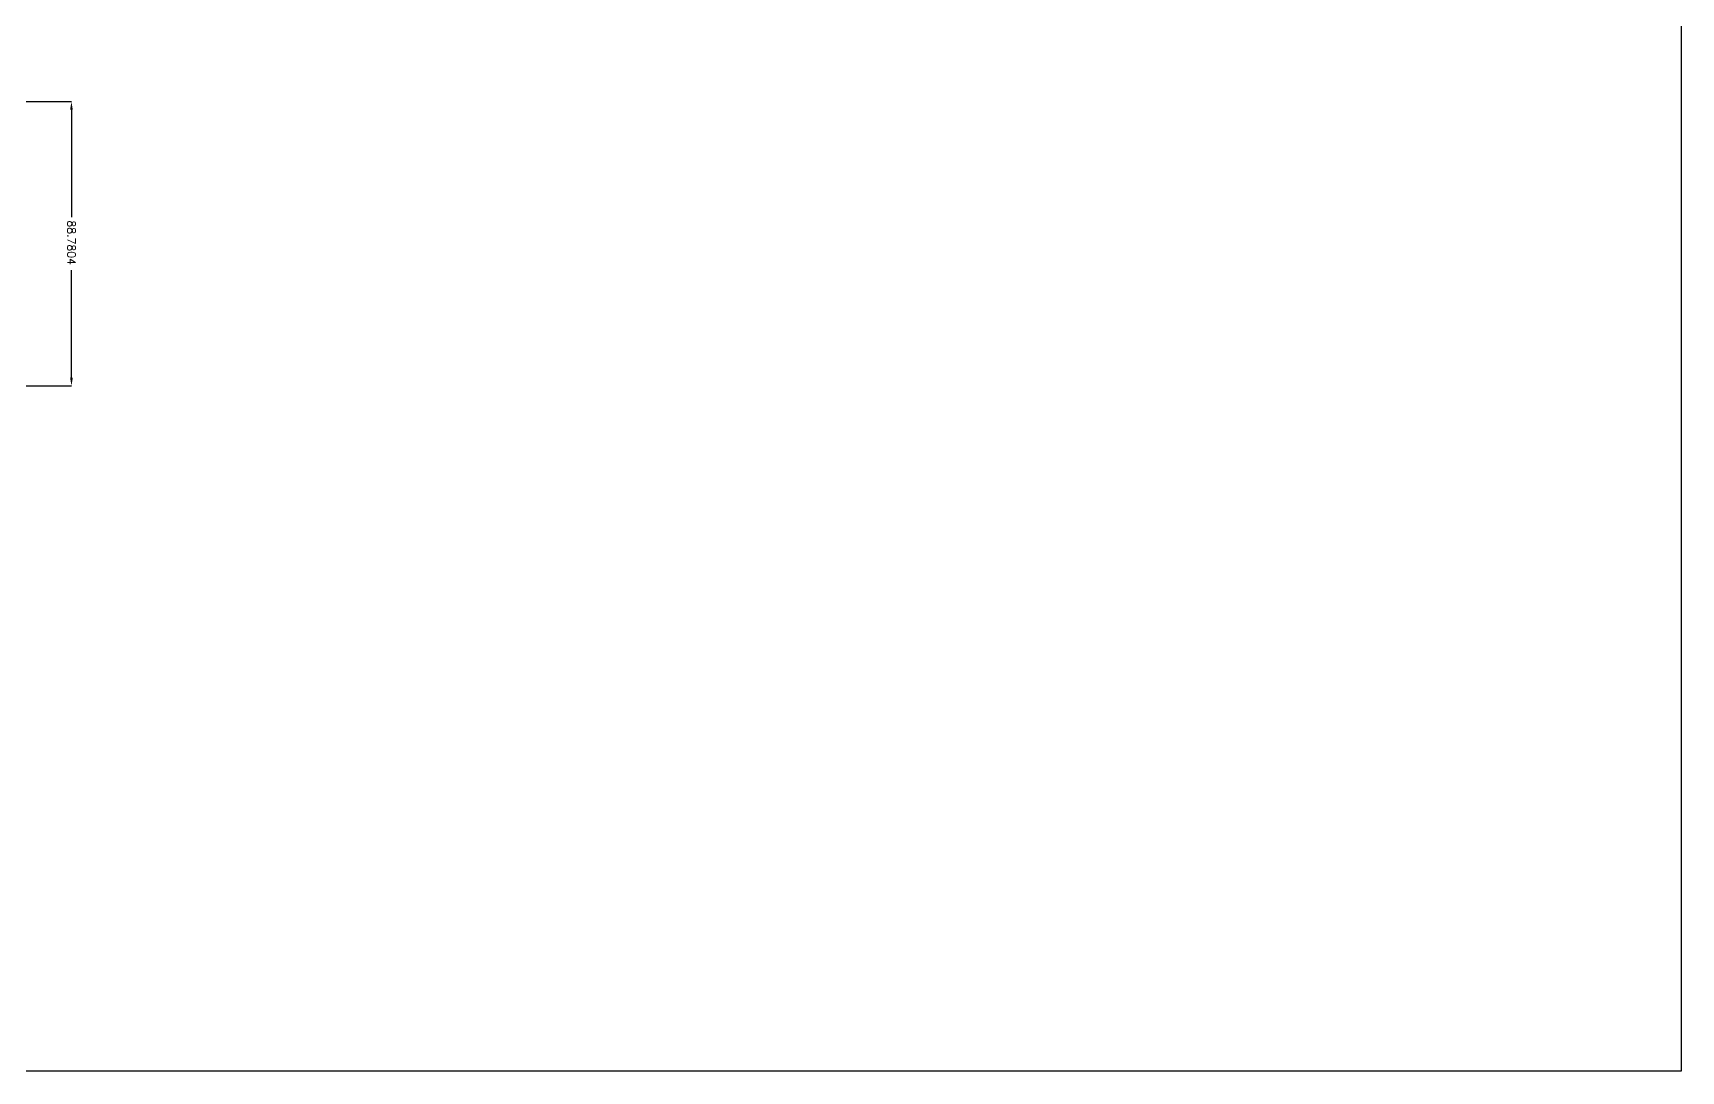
# Model space of a CAD drawing. Extents: x 126 to 1219, y 91 to 1021.
# Drawn here: x 704 to 1219, y 91 to 415 of the extents above; entities that cross this region are included whole.
import ezdxf

# ---------------------------------------------------------------- set-up
doc = ezdxf.new("R2010")
doc.units = 0
doc.layers.get('0').update_dxf_attribs({"linetype": 'CONTINUOUS'})
doc.layers.get('DEFPOINTS').update_dxf_attribs({"linetype": 'CONTINUOUS'})
doc.layers.add('DIMENSION', color=3, linetype='CONTINUOUS')
doc.styles.get("Standard").update_dxf_attribs({"font": 'txt.shx'})
doc.dimstyles.get("Standard").update_dxf_attribs({"dimscale": 100, "dimtxt": 2.5, "dimasz": 2.5, "dimexe": 0, "dimexo": 0.5, "dimgap": 1, "dimtad": 0, "dimtoh": 1, "dimzin": 0, "dimcen": 2.5, "dimazin": 3, "dimtfac": 1, "dimtofl": 0, "dimtmove": 0, "dimatfit": 3})

# ---------------------------------------------------------------- blocks, each defined once
blk = doc.blocks.new('*D25')
at = {"layer": 'DEFPOINTS', "color": 0}
for p in [(674.37683, 393.721308), (674.380629, 304.94087), (716.047254, 304.942653)]:
    blk.add_point(p, dxfattribs=at)
at = {"layer": 'DIMENSION', "color": 0}
for p, q in [((674.87683, 393.721329), (716.043454, 393.723091)), ((716.043561, 391.223091), (716.044999, 357.624539)), ((716.047147, 307.442653), (716.045709, 341.041205)), ((674.880629, 304.940891), (716.047254, 304.942653))]:
    blk.add_line(p, q, dxfattribs=at)
for points in [[(716.460228, 391.223109), (715.626895, 391.223073), (716.043454, 393.723091)], [(715.63048, 307.442635), (716.463813, 307.442671), (716.047254, 304.942653)]]:
    blk.add_solid(points, dxfattribs=at)
at = {"layer": 'DIMENSION', "color": 0, "linetype": 'CONTINUOUS'}
blk.add_text('88.7804', height=2.5, rotation=270.002452, dxfattribs=at).set_placement((714.795042, 356.624485))

msp = doc.modelspace()

# ---------------------------------------------------------------- linework, layer by layer
msp.add_lwpolyline([(125.66905, 565.788422), (1218.856955, 565.788422), (1218.856955, 90.878736), (125.66905, 90.878736)], close=True)

# ---------------------------------------------------------------- dimensions: what is measured, and where the dimension line sits
at = {"layer": 'DIMENSION'}
dim = msp.add_linear_dim(base=(716.047254, 304.942653), p1=(674.37683, 393.721308), p2=(674.380629, 304.94087), angle=270.002452, dimstyle='STANDARD', override={"dimscale": 1, "dimlfac": 1, "dimsah": 1, "dimtolj": 1}, dxfattribs=at)
dim.commit()
dim.dimension.update_dxf_attribs({"geometry": '*D25', "text_midpoint": (716.045354, 349.332872)})

doc.saveas('drawing.dxf')
